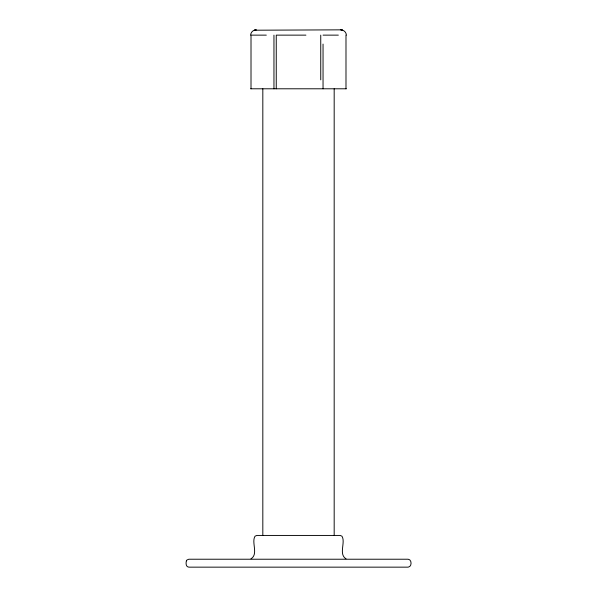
<?xml version="1.0" encoding="UTF-8"?>
<svg xmlns="http://www.w3.org/2000/svg" width="597" height="597" viewBox="0 0 597 597"><rect width="100%" height="100%" fill="white"/><g stroke="black" fill="none" stroke-linecap="round" stroke-linejoin="round"><path stroke-width="0.9" d="M250.665 35.133C250.658 32.35 253.128 30.044 255.837 29.872M250.971 558.822C257.979 554.665 252.412 544.374 254.232 538.076L255.009 536.21L256.874 535.434L340.126 535.434L341.991 536.21L342.768 538.076C344.588 544.374 339.021 554.665 346.029 558.822M256.352 29.85L254.329 30.208L340.648 29.85C343.544 29.783 346.35 32.156 346.335 35.133M266.307 35.133L251.009 35.133L251.009 88.789M305.918 35.133L276.254 35.133L276.254 88.789M323.044 35.133L338.342 35.133M250.703 88.789L346.297 88.789M340.648 29.85L342.671 30.208L341.163 29.872L341.678 29.94M345.991 35.133L345.991 88.789M334.178 88.826L334.178 535.509M323.044 44.081L323.044 88.789M320.746 35.133L320.746 79.841M273.956 35.133L273.956 88.789M262.822 88.826L262.822 535.509M186.376 560.852C185.854 563.083 185.689 566.978 188.824 567.15L408.176 567.15C412.027 566.896 412.027 559.471 408.176 559.225L188.824 559.225L186.951 559.993L186.376 560.852"/></g></svg>
